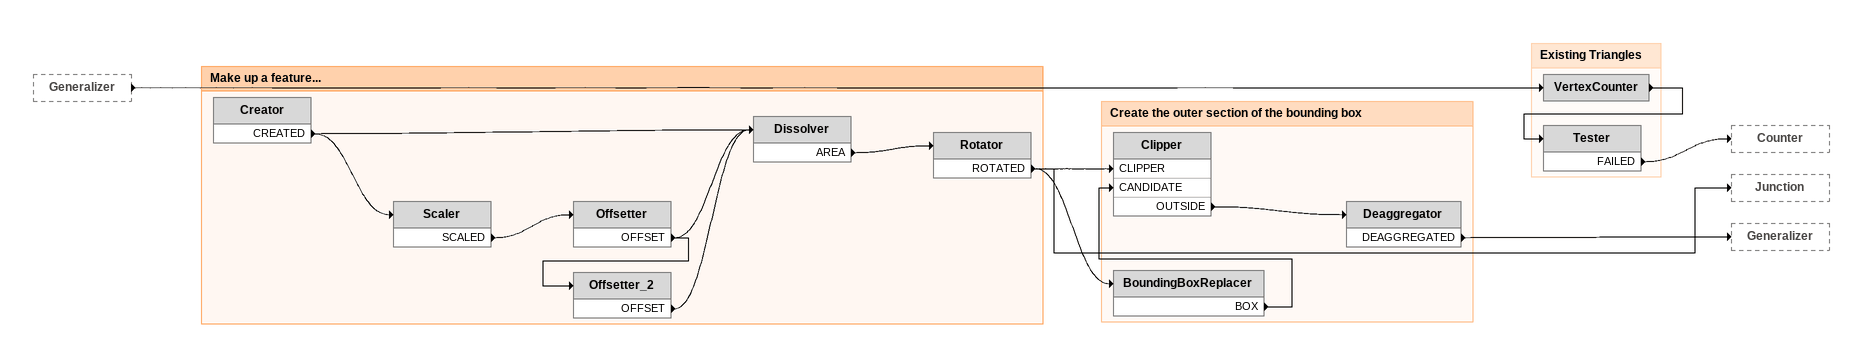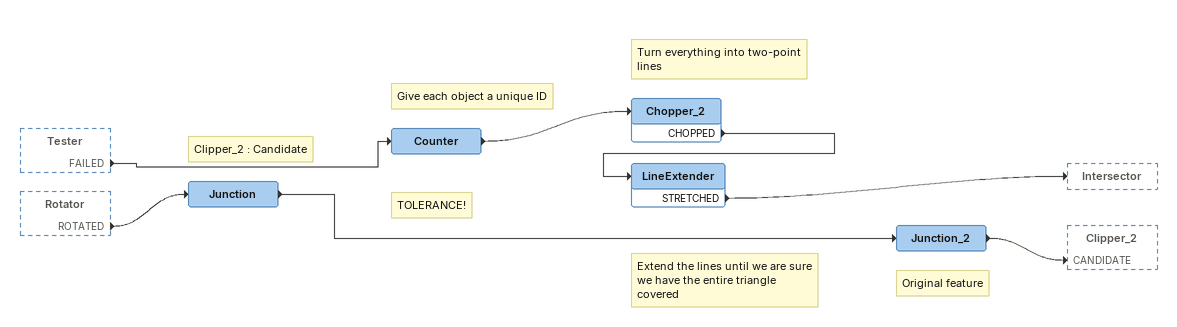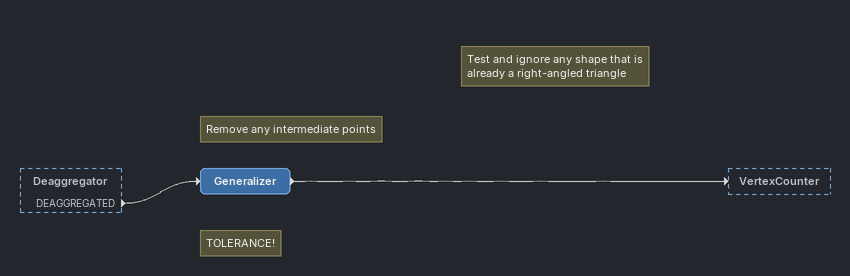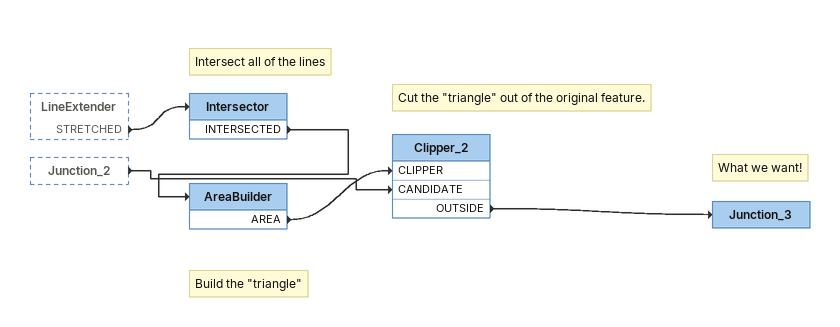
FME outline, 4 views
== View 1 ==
Generalizer [outside]
    -> VertexCounter

Bookmark: Make up a feature...
Creator
    CREATED -> Dissolver
    CREATED -> Scaler
Scaler
    SCALED -> Offsetter
Offsetter
    OFFSET -> Dissolver
    OFFSET -> Offsetter_2
Offsetter_2
    OFFSET -> Dissolver
Dissolver
    AREA -> Rotator
Rotator
    ROTATED -> BoundingBoxReplacer
    ROTATED -> Clipper [CLIPPER]
    ROTATED -> Junction

Bookmark: Create the outer section of the bounding box
BoundingBoxReplacer
    BOX -> Clipper [CANDIDATE]
Clipper
    OUTSIDE -> Deaggregator
Deaggregator
    DEAGGREGATED -> Generalizer

Bookmark: Existing Triangles
VertexCounter
    -> Tester
Tester
    FAILED -> Counter

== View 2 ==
Tester [outside]
    FAILED -> Counter
Rotator [outside]
    ROTATED -> Junction
Note: Clipper_2 : Candidate
Junction
    -> Junction_2
Note: Original feature
Junction_2
    -> Clipper_2 [CANDIDATE]
Note: Give each object a unique ID
Counter
    -> Chopper_2
Note: Turn everything into two-point lines
Chopper_2
    CHOPPED -> LineExtender
Note: TOLERANCE!
Note: Extend the lines until we are sure we have the entire triangle covered
LineExtender
    STRETCHED -> Intersector

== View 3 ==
Deaggregator [outside]
    DEAGGREGATED -> Generalizer
Note: Remove any intermediate points
Note: TOLERANCE!
Note: Test and ignore any shape that is already a right-angled triangle
Generalizer
    -> VertexCounter

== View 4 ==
LineExtender [outside]
    STRETCHED -> Intersector
Junction_2 [outside]
    -> Clipper_2 [CANDIDATE]
Note: Intersect all of the lines
Intersector
    INTERSECTED -> AreaBuilder
Note: Build the "triangle"
AreaBuilder
    AREA -> Clipper_2 [CLIPPER]
Note: Cut the "triangle" out of the original feature.
Clipper_2
    OUTSIDE -> Junction_3
Note: What we want!
Junction_3
